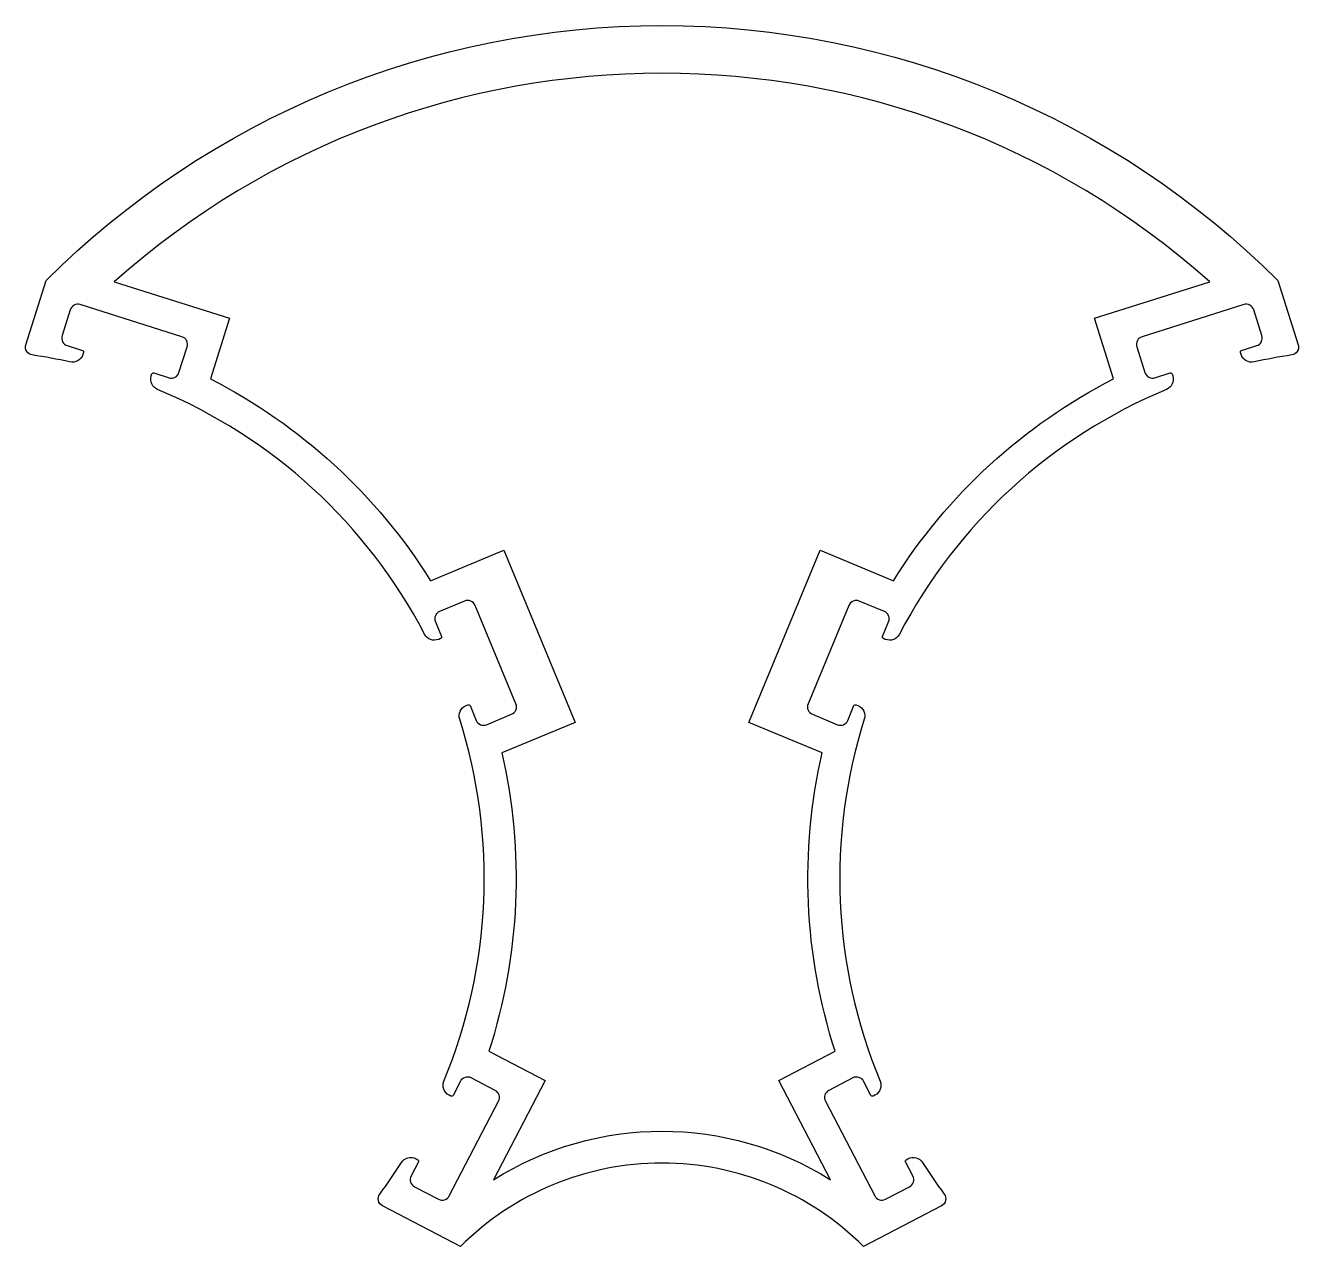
# Model space of a CAD drawing. Extents: x 852.9 to 932.9, y -74.9 to 1.8.
import ezdxf

# ---------------------------------------------------------------- set-up
doc = ezdxf.new("R2010")
doc.units = 0
doc.header["$LTSCALE"] = 15
doc.layers.get('0').update_dxf_attribs({"linetype": 'CONTINUOUS'})

msp = doc.modelspace()

# ---------------------------------------------------------------- linework, layer by layer
for points in [[(860.801, -20.214), (860.84, -20.091, -0.414214), (860.966, -20.026), (861.919, -20.327, 0.414214), (862.546, -20), (863.058, -18.379, 0.414214), (862.731, -17.752), (856.341, -15.737, 0.414214), (855.714, -16.063), (855.203, -17.685, 0.414214), (855.529, -18.312), (856.483, -18.613, -0.414214), (856.548, -18.738), (856.51, -18.861, -0.388936), (855.69, -19.334, 0.018063), (853.33, -18.899, -0.461682), (852.926, -18.254), (854.195, -14.23, -0.414214), (931.566, -14.23), (932.835, -18.254, -0.461682), (932.431, -18.899, 0.018063), (930.071, -19.334, -0.388936), (929.252, -18.861), (929.213, -18.738, -0.414214), (929.278, -18.613), (930.232, -18.312, 0.414214), (930.559, -17.685), (930.047, -16.063, 0.414214), (929.42, -15.737), (923.03, -17.752, 0.414214), (922.704, -18.379), (923.215, -20, 0.414214), (923.842, -20.327), (924.796, -20.026, -0.414214), (924.921, -20.091), (924.96, -20.214, -0.388936), (924.56, -21.071, 0.17643), (907.795, -36.434, -0.388936), (906.906, -36.757), (906.787, -36.708, -0.414214), (906.733, -36.578), (907.116, -35.654, 0.414214), (906.845, -35), (905.274, -34.35, 0.414214), (904.621, -34.621), (902.057, -40.811, 0.414214), (902.328, -41.464), (903.898, -42.114, 0.414214), (904.552, -41.844), (904.934, -40.92, -0.414214), (905.065, -40.866), (905.184, -40.915, -0.388936), (905.583, -41.772, 0.17643), (906.575, -64.49, -0.388936), (906.252, -65.379), (906.138, -65.439, -0.414214), (906.003, -65.396), (905.541, -64.509, 0.414214), (904.867, -64.296), (903.359, -65.081, 0.414214), (903.146, -65.756), (906.24, -71.699, 0.414214), (906.914, -71.911), (908.422, -71.126, 0.414214), (908.635, -70.452), (908.173, -69.565, -0.414214), (908.216, -69.43), (908.33, -69.371, -0.388936), (909.243, -69.616, 0.018063), (910.605, -71.592, -0.461682), (910.434, -72.334), (905.534, -74.885, 0.414214), (880.227, -74.885), (875.327, -72.334, -0.461682), (875.157, -71.592, 0.018063), (876.518, -69.616, -0.388936), (877.432, -69.371), (877.546, -69.43, -0.414214), (877.588, -69.565), (877.126, -70.452, 0.414214), (877.339, -71.126), (878.847, -71.911, 0.414214), (879.521, -71.699), (882.615, -65.756, 0.414214), (882.402, -65.081), (880.895, -64.296, 0.414214), (880.22, -64.509), (879.758, -65.396, -0.414214), (879.624, -65.439), (879.51, -65.379, -0.388936), (879.186, -64.49, 0.17643), (880.178, -41.772, -0.388936), (880.578, -40.915), (880.696, -40.866, -0.414214), (880.827, -40.92), (881.21, -41.844, 0.414214), (881.863, -42.114), (883.434, -41.464, 0.414214), (883.704, -40.811), (881.14, -34.621, 0.414214), (880.487, -34.35), (878.916, -35, 0.414214), (878.646, -35.654), (879.028, -36.578, -0.414214), (878.974, -36.708), (878.856, -36.757, -0.388936), (877.967, -36.434, 0.17643), (861.201, -21.071, -0.388936)], [(902.806, -31.163), (907.416, -33.072, -0.135563), (921.244, -20.401), (920.045, -16.596), (927.286, -14.313, 0.380959), (858.475, -14.313), (865.717, -16.596), (864.517, -20.401, -0.135563), (878.346, -33.072), (882.955, -31.163), (887.433, -41.972), (882.823, -43.881, -0.135563), (882.005, -62.62), (885.543, -64.462), (882.301, -70.69, -0.287927), (903.46, -70.69), (900.218, -64.462), (903.756, -62.62, -0.135563), (902.938, -43.881), (898.329, -41.972)]]:
    msp.add_lwpolyline(points, format="xyb", close=True)

doc.saveas('drawing.dxf')
